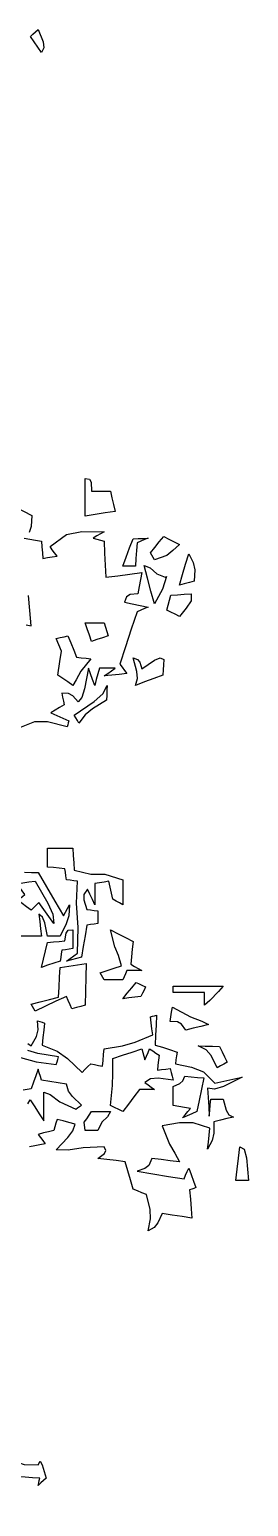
# Model space of a CAD drawing. Header units: millimetres. Extents: x 87938 to 265635, y 330093 to 434310.
# Drawn here: x 149284 to 149807, y 352834 to 356368 of the extents above; entities that cross this region are included whole.
import ezdxf

# ---------------------------------------------------------------- set-up
doc = ezdxf.new("R2010")
doc.units = ezdxf.units.MM

# ---------------------------------------------------------------- blocks, each defined once
blk = doc.blocks.new('A$C65917B88')
for points in [[(4489.4, 5253), (4483.1, 5262), (4476.8, 5271), (4470.6, 5279.9), (4475, 5283.9), (4479.5, 5288), (4484, 5292), (4492.2, 5270.9), (4493.6, 5260.8)], [(4564.4, 4460.3), (4564.4, 4481.7), (4564.4, 4503.1), (4564.4, 4524.5), (4571.8, 4523.7), (4574.6, 4518.1), (4575, 4503), (4585.7, 4503), (4596.5, 4503), (4607.3, 4503), (4609.8, 4491.5), (4612.5, 4479.9), (4615.2, 4468.4), (4598.3, 4465.7), (4581.3, 4463)], [(4628.6, 4374.5), (4634.3, 4390.2), (4640.1, 4405.8), (4646, 4421.4), (4654.4, 4421.9), (4662.9, 4422.3), (4671.5, 4422.8), (4665.2, 4420.1), (4658.9, 4417.4), (4652.7, 4414.7), (4651.8, 4401.3), (4650.9, 4387.9), (4650, 4374.5), (4642.8, 4374.5), (4635.6, 4374.5)], [(4682.3, 4385.3), (4680, 4389.3), (4677.8, 4393.3), (4675.5, 4397.3), (4683, 4406.7), (4690.5, 4416.1), (4698.2, 4425.5), (4707, 4421), (4716, 4416.5), (4725, 4412), (4713.6, 4401.5), (4703.4, 4393.1)], [(4725, 4342.4), (4730.3, 4360.2), (4735.7, 4378.1), (4741.1, 4395.9), (4748.6, 4380.8), (4751.1, 4368.7), (4750.5, 4349.1), (4742, 4346.9), (4733.4, 4344.6)], [(4682.3, 4310.3), (4676.4, 4332.2), (4670.6, 4354), (4664.7, 4375.8), (4675.3, 4371.8), (4686.7, 4361.6), (4700.9, 4355.7), (4703.2, 4356.8), (4695.9, 4335.2)], [(4725, 4288.8), (4717.8, 4292.4), (4710.6, 4296), (4703.6, 4299.5), (4705.8, 4308), (4708.1, 4316.5), (4710.3, 4325), (4721.9, 4325.9), (4733.4, 4326.8), (4745.1, 4327.7), (4745.3, 4315.2), (4736.5, 4303.2)], [(4575, 4245.9), (4571.4, 4256.7), (4567.8, 4267.4), (4564.4, 4278), (4575, 4278), (4585.7, 4278), (4596.5, 4278), (4598.7, 4270.5), (4601, 4263), (4603.2, 4255.4), (4593.8, 4252.2), (4584.3, 4249.1)], [(4542.9, 4170.9), (4534.4, 4176.8), (4525.8, 4182.6), (4517.4, 4188.3), (4520.8, 4211.9), (4523.7, 4229.3), (4514.7, 4251.3), (4521.3, 4252.7), (4528.1, 4254), (4534.8, 4255.4), (4539.6, 4243.4), (4544.6, 4231.3), (4549.5, 4219.2), (4557.5, 4218.3), (4565.6, 4217.4), (4573.7, 4216.5), (4556.7, 4195.5), (4549, 4180.4)], [(4650, 4170.9), (4653.5, 4182.5), (4652.4, 4194.7), (4646, 4217.9), (4653.7, 4215.4), (4657.5, 4210.5), (4660.7, 4199.1), (4682.6, 4214), (4692.4, 4218.2), (4698.2, 4215.2), (4697.7, 4206.3), (4697.3, 4197.3), (4696.8, 4188.3), (4681.2, 4182.6), (4665.6, 4176.8)], [(4553.6, 4106.6), (4550.9, 4111.1), (4548.2, 4115.6), (4545.5, 4120.1), (4579.7, 4143.4), (4594.4, 4156.6), (4601.9, 4170.9), (4601.4, 4162.5), (4601, 4154.1), (4600.5, 4145.6), (4576.5, 4130.7), (4564.3, 4120.6)], [(4532.3, 3699.5), (4538.4, 3704), (4544.6, 3708.5), (4550.9, 3713), (4552, 3756.9), (4549.1, 3798.5), (4550.9, 3836.1), (4544.6, 3837), (4538.4, 3837.9), (4532.3, 3838.8), (4531.4, 3845.1), (4530.5, 3851.4), (4529.6, 3857.6), (4519.7, 3858.5), (4509.8, 3859.4), (4500, 3860.3), (4500, 3871), (4500, 3881.7), (4500, 3892.4), (4514.3, 3892.4), (4528.5, 3892.4), (4542.9, 3892.4), (4543.8, 3879.9), (4544.7, 3867.4), (4545.6, 3854.9), (4574.1, 3848.1), (4597.7, 3848.4), (4628.6, 3838.8), (4628.6, 3824.6), (4628.6, 3810.3), (4628.6, 3795.9), (4622.7, 3799.1), (4616.9, 3802.2), (4611.2, 3805.4), (4608.9, 3815.7), (4606.7, 3825.9), (4604.6, 3836.1), (4596.5, 3834.8), (4588.4, 3833.4), (4580.4, 3832.1), (4580.4, 3820.1), (4580.4, 3808), (4580.4, 3795.9), (4576.4, 3804.9), (4572.3, 3813.9), (4568.3, 3822.8), (4562, 3813.4), (4561.7, 3804.4), (4567.1, 3788), (4573.2, 3787.1), (4579.5, 3786.2), (4585.8, 3785.3), (4585.8, 3778.2), (4585.8, 3771), (4585.8, 3763.8), (4579.5, 3762.9), (4573.2, 3762), (4567.1, 3761.1), (4563.9, 3742.8), (4560.8, 3724.5), (4557.6, 3706.2), (4549.1, 3704), (4540.7, 3701.7)], [(4510.8, 3763.8), (4502.3, 3775.9), (4493.7, 3788), (4485.3, 3800), (4480.8, 3795.6), (4476.3, 3791.1), (4471.8, 3786.6), (4464.2, 3792.5), (4456.7, 3798.3), (4449.2, 3804), (4453.1, 3807.2), (4457.1, 3810.3), (4461.2, 3813.3), (4456.7, 3819.6), (4452.2, 3825.9), (4447.8, 3832.2), (4458, 3833.6), (4468.2, 3834.9), (4478.6, 3836.1), (4500.3, 3798.7), (4508.7, 3779.9)], [(4489.4, 3688.8), (4492.8, 3703.1), (4496.4, 3717.3), (4500, 3731.6), (4509.8, 3732.5), (4519.7, 3733.4), (4529.6, 3734.3), (4531.8, 3747.5), (4535.3, 3752.3), (4542.9, 3753), (4542.9, 3742.4), (4542.9, 3731.7), (4542.9, 3720.9), (4536.6, 3720), (4530.3, 3719.1), (4524.2, 3718.2), (4523.3, 3712), (4522.4, 3705.8), (4521.5, 3699.5), (4510.7, 3696), (4500, 3692.4)], [(4596.5, 3667.4), (4594.2, 3671.4), (4592, 3675.5), (4589.7, 3679.5), (4601.7, 3683.6), (4613.7, 3687.6), (4625.9, 3691.5), (4621, 3709), (4614.7, 3724.1), (4607.3, 3753), (4620.2, 3746.4), (4633.1, 3739.8), (4646, 3733.1), (4644.6, 3720.2), (4643.3, 3707.2), (4642.1, 3694.2), (4648.2, 3690.6), (4654.5, 3687), (4660.8, 3683.4), (4652.3, 3683.4), (4643.7, 3683.4), (4635.3, 3683.4), (4633.1, 3678.1), (4630.8, 3672.8), (4628.6, 3667.4), (4617.8, 3667.4), (4607.1, 3667.4)], [(4478.6, 3613.8), (4476.3, 3617.9), (4474.1, 3621.9), (4471.8, 3625.8), (4487.4, 3629.9), (4503, 3633.9), (4518.8, 3638), (4519.7, 3654.9), (4520.6, 3671.9), (4521.5, 3688.8), (4536.2, 3691.1), (4550.9, 3693.3), (4565.6, 3695.6), (4565.1, 3671.9), (4564.7, 3648.2), (4564.4, 3624.5), (4556.7, 3622.3), (4549.1, 3620.1), (4541.6, 3617.9), (4538.4, 3625.1), (4535.3, 3632.2), (4532.1, 3639.3), (4514.3, 3630.9), (4496.4, 3622.4)], [(4628.6, 3635.3), (4636.1, 3644.7), (4643.7, 3654), (4651.4, 3663.3), (4656.6, 3660.7), (4662, 3658.1), (4667.4, 3655.4), (4664.7, 3650.1), (4662, 3644.7), (4659.3, 3639.3), (4649, 3638), (4638.8, 3636.6)], [(4767.9, 3624.5), (4767.9, 3631.7), (4767.9, 3638.8), (4767.9, 3645.9), (4750.1, 3645.9), (4732.2, 3645.9), (4714.4, 3645.9), (4714.4, 3649.5), (4714.4, 3653.1), (4714.4, 3656.6), (4742.9, 3656.6), (4771.4, 3656.6), (4800, 3656.6), (4792, 3647.5), (4776.9, 3632.4)], [(4735.8, 3581.6), (4728.5, 3592), (4721.5, 3595.9), (4709, 3596.4), (4710.3, 3604.5), (4711.7, 3612.6), (4713, 3620.6), (4743.8, 3604.6), (4763.4, 3597.2), (4774.5, 3591), (4761.6, 3587.9), (4748.7, 3584.7)], [(4628.6, 3442.4), (4621.4, 3446), (4614.3, 3449.5), (4607.3, 3453), (4610.6, 3486.7), (4611.3, 3507.7), (4611.2, 3533.4), (4627.7, 3538.8), (4644.2, 3544.2), (4660.8, 3549.5), (4662.5, 3543.3), (4664.3, 3537), (4666.1, 3530.7), (4668.8, 3537), (4671.5, 3543.3), (4674.2, 3549.5), (4679.4, 3546), (4684.8, 3542.4), (4690.2, 3538.8), (4689.3, 3530.4), (4688.4, 3521.9), (4687.5, 3513.3), (4694.6, 3514.2), (4701.8, 3515.1), (4709, 3516), (4710.8, 3509.4), (4712.6, 3502.7), (4714.4, 3495.9), (4688.5, 3499.4), (4675.9, 3498.4), (4666.1, 3492), (4671.5, 3488), (4676.9, 3483.9), (4682.3, 3479.9), (4673.7, 3479.9), (4665.2, 3479.9), (4656.8, 3479.9), (4647.3, 3467.4), (4637.9, 3454.9)], [(4789.4, 3517.4), (4779.2, 3538.4), (4770.8, 3548.1), (4757.3, 3554.9), (4769.3, 3554.4), (4781.3, 3554), (4793.3, 3553.5), (4797.8, 3544.7), (4802.3, 3535.8), (4806.8, 3526.8), (4800.9, 3523.7), (4795.1, 3520.5)], [(4730.4, 3431.6), (4734.8, 3437), (4739.3, 3442.4), (4743.8, 3447.8), (4733.9, 3449.6), (4724.1, 3451.3), (4714.4, 3453), (4714.4, 3463.8), (4714.4, 3474.6), (4714.4, 3485.3), (4725.8, 3490.4), (4731, 3494.9), (4734.3, 3502.7), (4745, 3501.8), (4755.8, 3500.9), (4766.6, 3500), (4762.5, 3480.8), (4758.5, 3461.6), (4754.6, 3442.4), (4746.5, 3438.8), (4738.4, 3435.2)], [(4564.4, 3410.3), (4562.4, 3424.1), (4567.1, 3430.1), (4575, 3442.4), (4585.7, 3442.4), (4596.5, 3442.4), (4607.3, 3442.4), (4602.3, 3433.4), (4592.5, 3424.5), (4585.8, 3410.3), (4578.6, 3410.3), (4571.4, 3410.3)], [(4821.5, 3324.5), (4823.7, 3343.7), (4826, 3362.9), (4828.2, 3382.1), (4835.8, 3378.3), (4839.7, 3363.3), (4842.9, 3324.5), (4835.7, 3324.5), (4828.5, 3324.5)], [(4425, 2767.4), (4423.5, 2779.3), (4430.5, 2800.6), (4442.4, 2846.4), (4450.2, 2842.8), (4460.1, 2839.2), (4484, 2838.3), (4487.1, 2844.7), (4490.6, 2838.8), (4497.3, 2815.7), (4492.8, 2811.6), (4488.3, 2807.6), (4484, 2803.5), (4484.9, 2807.6), (4485.8, 2811.6), (4486.7, 2815.7), (4474.1, 2816.6), (4461.6, 2817.4), (4449.2, 2818.2), (4446, 2803.5), (4442.9, 2788.8), (4439.7, 2774.1), (4434.8, 2771.9), (4429.8, 2769.6)]]:
    blk.add_lwpolyline(points, close=True)
for points in [[(4463.3, 4274.6), (4471.8, 4272.8), (4469.6, 4298.7), (4467.3, 4324.6)], [(4443.7, 4476.9), (4473.2, 4461.6), (4471.8, 4442.3), (4468.3, 4432.2)], [(4459.8, 4422.8), (4469.6, 4421), (4479.5, 4419.2), (4489.4, 4417.4), (4490.3, 4407.6), (4491.2, 4397.8), (4492.1, 4388), (4500, 4389.3), (4508, 4390.7), (4516.1, 4392), (4512, 4397.4), (4508, 4402.8), (4504.1, 4408.1), (4532, 4429.1), (4558.5, 4433.8), (4596.5, 4433.4), (4590.2, 4429.9), (4583.9, 4426.4), (4577.7, 4422.8), (4583.9, 4421), (4590.2, 4419.2), (4596.5, 4417.4), (4597.4, 4396.8), (4598.3, 4376.3), (4599.2, 4355.7), (4619.7, 4358.4), (4640.3, 4361.1), (4660.8, 4363.8), (4658.6, 4351.8), (4656.3, 4339.8), (4654.1, 4327.7), (4640.7, 4326.2), (4634.8, 4322.4), (4631.3, 4313), (4644.6, 4310.3), (4658, 4307.6), (4671.5, 4304.9), (4665.2, 4302.2), (4658.9, 4299.5), (4652.7, 4296.8), (4642.8, 4266.9), (4632.9, 4237), (4623.2, 4207.1), (4627.2, 4201.8), (4631.3, 4196.4), (4635.3, 4191), (4622.3, 4189.7), (4609.4, 4188.3), (4596.5, 4187), (4602.6, 4191.5), (4608.9, 4196), (4615.2, 4200.5), (4606.2, 4200.5), (4597.2, 4200.5), (4588.4, 4200.5), (4585.7, 4190.7), (4583, 4180.8), (4580.4, 4170.9), (4576.8, 4180.8), (4573.2, 4190.7), (4569.6, 4200.5), (4562.8, 4165.3), (4558.2, 4150.3), (4552.2, 4142.9), (4543.2, 4153.2), (4535.9, 4157), (4524.2, 4157.6), (4525.5, 4150.9), (4526.9, 4144.2), (4528.2, 4137.5), (4520.6, 4133.1), (4512.9, 4128.6), (4505.4, 4124.1), (4515.6, 4119.6), (4525.8, 4115.1), (4536.2, 4110.6), (4535.3, 4107.1), (4534.4, 4103.6), (4533.5, 4100), (4499.8, 4108.7), (4477.6, 4108.5), (4446.5, 4095.9)], [(4460.7, 3851.7), (4472.3, 3851.3), (4484, 3850.8), (4498.2, 3826.3), (4512.5, 3801.8), (4526.9, 3777.2), (4530.3, 3783.5), (4533.9, 3789.7), (4537.5, 3795.9), (4536, 3777.1), (4531.8, 3763.2), (4521.5, 3742.4), (4514.3, 3742.4), (4507.1, 3742.4), (4500, 3742.4), (4495, 3765.2), (4491.1, 3774.9), (4485.3, 3779.9), (4486.7, 3767.4), (4488, 3754.9), (4489.4, 3742.4), (4471.5, 3742.4), (4453.7, 3742.4)], [(4466, 3455.9), (4470.5, 3462.5), (4478, 3450.5), (4485.6, 3438.4), (4493.3, 3426.3), (4493.3, 3442.8), (4493.3, 3459.3), (4493.3, 3475.8), (4504.6, 3471.5), (4520.9, 3458.8), (4548.2, 3446.4), (4551.3, 3448.7), (4554.5, 3450.9), (4557.6, 3453.2), (4542.4, 3467.9), (4535.7, 3477.3), (4532.1, 3489.3), (4517.9, 3491.6), (4503.6, 3493.8), (4489.4, 3495.9), (4487.6, 3502.2), (4485.8, 3508.5), (4484, 3514.7), (4479.9, 3503.6), (4475.9, 3492.4), (4471.8, 3481.2), (4458.5, 3479)], [(4453.9, 3534.9), (4480.3, 3527.5), (4514.7, 3522.8), (4516.1, 3527.3), (4517.4, 3531.7), (4518.8, 3536.1), (4483.2, 3541.4), (4466.2, 3546.6)], [(4466.4, 3558.9), (4471.8, 3554.9), (4481.2, 3570.8), (4484, 3581.9), (4482.6, 3597.8), (4486.5, 3596.4), (4490.6, 3595.1), (4494.6, 3593.7), (4493.3, 3581.3), (4491.9, 3568.8), (4490.7, 3556.2), (4516.4, 3545.6), (4534.1, 3533.4), (4559, 3509.3), (4563.8, 3514.2), (4568.7, 3519.2), (4573.7, 3524.1), (4580.3, 3522.8), (4587, 3521.4), (4593.8, 3520.1), (4594.7, 3529.9), (4595.6, 3539.7), (4596.5, 3549.5), (4628.1, 3554.9), (4649.7, 3561.1), (4679.6, 3573.6), (4678.2, 3584), (4676.9, 3594.3), (4675.5, 3604.5), (4679, 3605.4), (4682.6, 3606.3), (4686.2, 3607.1), (4685.3, 3590.1), (4684.4, 3573.2), (4683.5, 3556.2), (4695.9, 3552.3), (4708.4, 3548.3), (4721, 3544.2), (4720.1, 3537.6), (4719.2, 3530.9), (4718.3, 3524.1), (4745.7, 3518.4), (4766.4, 3510.6), (4785.3, 3490.7), (4800.9, 3494.3), (4816.5, 3497.8), (4832.3, 3501.3), (4800.6, 3485.4), (4785.2, 3480.6), (4773.2, 3482.6), (4774.1, 3466.5), (4775, 3450.4), (4775.9, 3434.3), (4776.8, 3444.2), (4777.7, 3454), (4778.6, 3463.8), (4785.6, 3463.8), (4792.8, 3463.8), (4800, 3463.8), (4805.1, 3444.8), (4809.7, 3436.8), (4817.4, 3433.1), (4806.2, 3430.4), (4795.1, 3427.7), (4784, 3425), (4783.6, 3405.4), (4780.8, 3393.2), (4773.2, 3378), (4774.5, 3390.2), (4775.9, 3402.3), (4777.2, 3414.3), (4748.4, 3423), (4725.4, 3422.9), (4695.6, 3418.2), (4708, 3386.6), (4717, 3371.5), (4725, 3356.6), (4709.4, 3358.4), (4693.8, 3360.2), (4678.2, 3362), (4672.8, 3350.5), (4666.1, 3345), (4652.7, 3340.7), (4679.4, 3336.2), (4706.3, 3331.7), (4733.1, 3327.2), (4735.7, 3333.5), (4738.4, 3339.7), (4741.1, 3345.9), (4745.1, 3334.8), (4749.2, 3323.7), (4753.2, 3312.5), (4749.6, 3311.1), (4746, 3309.8), (4742.4, 3308.4), (4743.8, 3292.4), (4745.1, 3276.3), (4746.5, 3260.3), (4729.5, 3263), (4712.6, 3265.6), (4695.6, 3268.2), (4688.4, 3252.1), (4682.1, 3244.4), (4671.5, 3238.8), (4675.9, 3259), (4675.2, 3275), (4668.8, 3300.5), (4661.1, 3303.6), (4653.5, 3306.7), (4646, 3309.8), (4641.5, 3325.5), (4637, 3341.1), (4632.6, 3356.7), (4617, 3358.5), (4601.4, 3360.3), (4585.8, 3362), (4596.9, 3370.8), (4599.7, 3376), (4596.5, 3382.1), (4561, 3380.4), (4535, 3376.7), (4514.7, 3376.8), (4534.7, 3398.1), (4543, 3409.5), (4546.8, 3420.9), (4536.5, 3423.6), (4526.3, 3426.3), (4516.1, 3429), (4514.3, 3422.8), (4512.5, 3416.6), (4510.8, 3410.3), (4501.8, 3408), (4492.8, 3405.8), (4484, 3403.5), (4487.9, 3398.2), (4491.9, 3392.9), (4496, 3387.5), (4487, 3385.7), (4478, 3383.9), (4469.1, 3382.1)]]:
    blk.add_lwpolyline(points)

msp = doc.modelspace()

# ---------------------------------------------------------------- block references
at = {"xscale": 1.4, "yscale": 1.4, "zscale": 1.4}
msp.add_blockref('A$C65917B88', (143027.3, 348959.3), dxfattribs=at)

doc.saveas('drawing.dxf')
